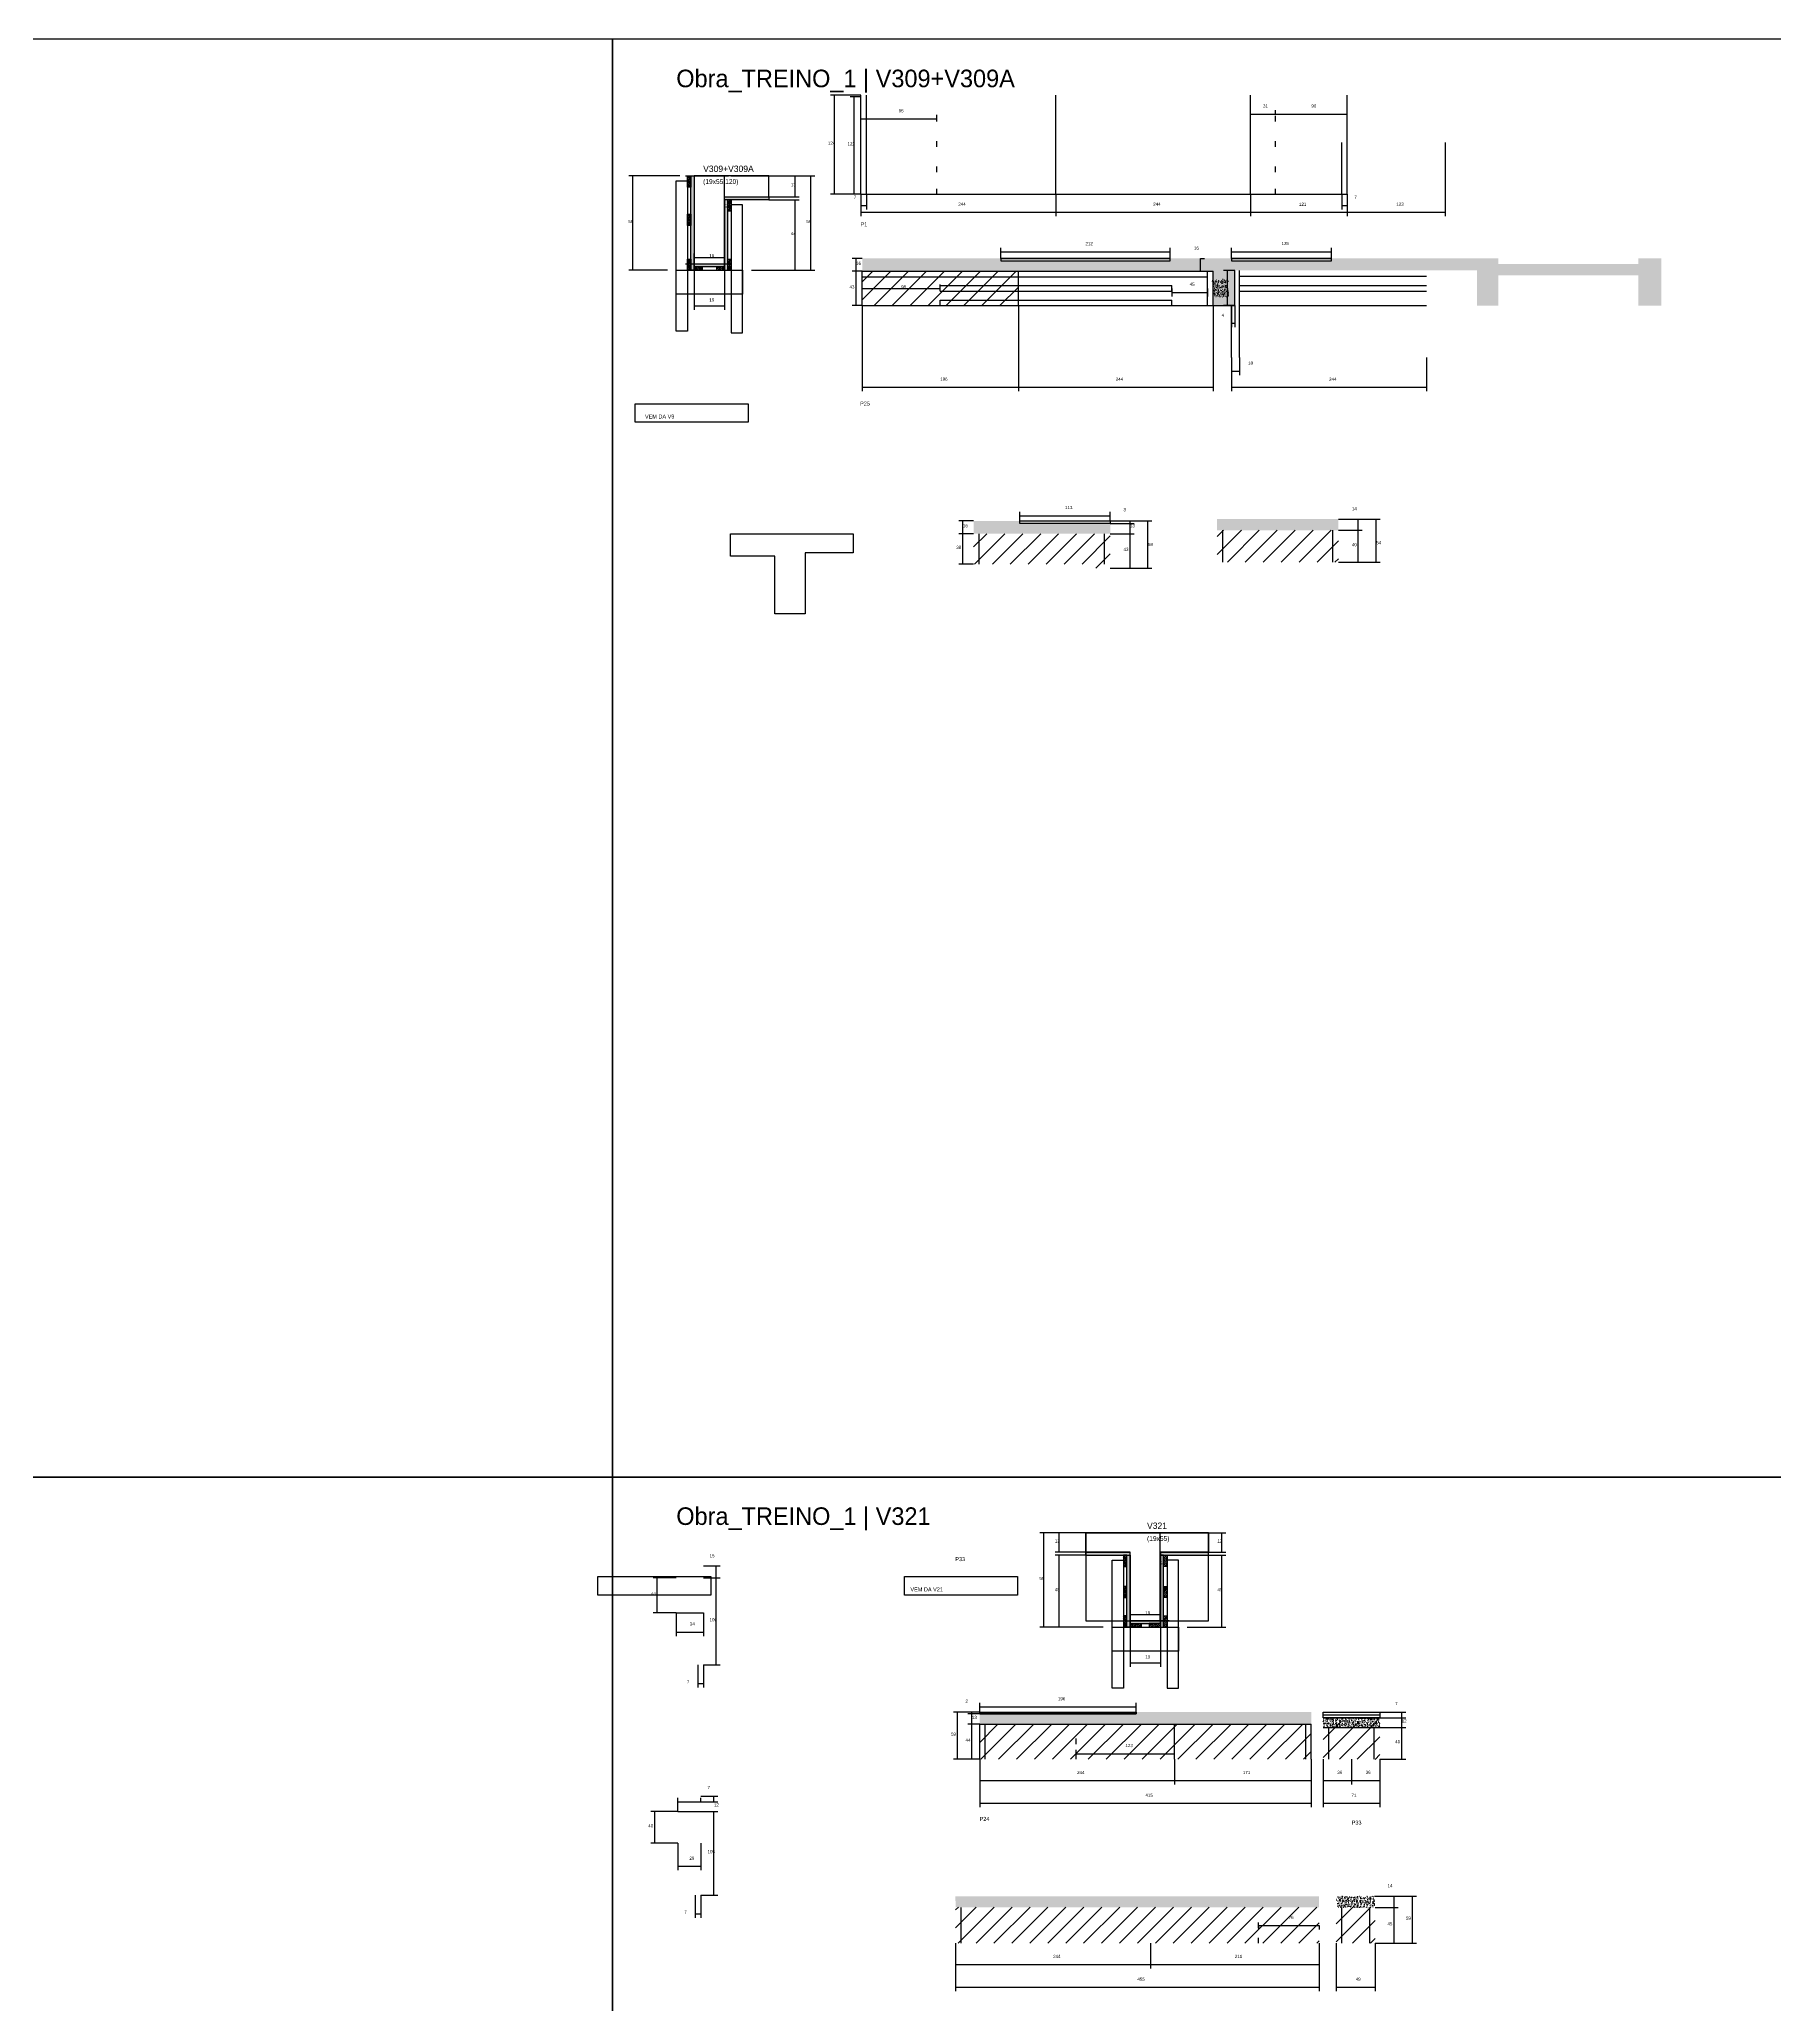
# Model space of a CAD drawing. Header units: metres. Extents: x -41 to 34840, y -36000 to 1848.
# Drawn here: x 28283 to 30455, y -661 to 1800 of the extents above; entities that cross this region are included whole.
import ezdxf

# ---------------------------------------------------------------- set-up
doc = ezdxf.new("R2010")
doc.units = ezdxf.units.M
for name, color, linetype in [('CELL_BORDER', 8, 'Continuous'), ('CONCRETO', 251, 'Continuous'), ('COTA', 4, 'Continuous'), ('Cota Seção (2x)', 4, 'Continuous'), ('Hachura', 253, 'Continuous'), ('LABEL_ID', 3, 'Continuous'), ('Madeira', 126, 'Continuous'), ('NOMENCLATURA', 7, 'Continuous'), ('Painéis', 200, 'Continuous'), ('REAPROVEITAMENTO', 251, 'Continuous'), ('SARR_2.2x7', 40, 'Continuous'), ('SARR_3.5x7', 81, 'Continuous'), ('SARR_EDITAR', 141, 'Continuous'), ('Texto Seção', 7, 'Continuous')]:
    doc.layers.add(name, color=color, linetype=linetype)

msp = doc.modelspace()

# ---------------------------------------------------------------- hatches: boundary and pattern name
at = {"layer": 'COTA'}
h = msp.add_hatch(dxfattribs=at)
h.set_pattern_fill('AR-CONC', scale=0.03)
h.paths.add_polyline_path([(30313.2, 1525.6), (30284.2, 1525.6), (30284.2, 1518.6), (30109.2, 1518.6), (30109.2, 1525.6), (29900.2, 1525.6), (29900.2, 1522.6), (29775.2, 1522.6), (29775.2, 1525.6), (29698.2, 1525.6), (29698.2, 1522.6), (29486.2, 1522.6), (29486.2, 1525.6), (29312.7, 1525.6), (29312.7, 1509.6), (29700.2, 1509.6), (29752.2, 1509.6), (29752.2, 1466.6), (29779.2, 1466.6), (29779.2, 1510.6), (30082.2, 1510.6), (30082.2, 1466.6), (30109.2, 1466.6), (30109.2, 1504.6), (30284.2, 1504.6), (30284.2, 1466.6), (30313.2, 1466.6)])
h = msp.add_hatch(dxfattribs=at)
h.set_pattern_fill('AR-CONC', scale=0.03)
h.paths.add_polyline_path([(29771.7, 1477.6), (29771.7, 1499.5), (29771.7, 1499.5), (29751.1, 1499.5), (29751.1, 1499.5), (29751.1, 1477.6), (29751.1, 1477.6), (29771.7, 1477.6)])
h = msp.add_hatch(dxfattribs=at)
h.set_pattern_fill('AR-CONC', scale=0.03)
h.paths.add_polyline_path([(29623.2, 1194), (29510.2, 1194), (29510.2, 1194), (29510.2, 1197), (29510.2, 1197), (29452.2, 1197), (29452.2, 1197), (29452.2, 1181), (29452.2, 1181), (29623.2, 1181), (29623.2, 1181), (29623.2, 1194)])
h = msp.add_hatch(dxfattribs=at)
h.set_pattern_fill('AR-CONC', scale=0.03)
h.paths.add_polyline_path([(29909, 1199.3), (29757, 1199.3), (29757, 1199.3), (29757, 1185.3), (29757, 1185.3), (29909, 1185.3), (29909, 1185.3), (29909, 1199.3)])
h = msp.add_hatch(dxfattribs=at)
h.set_pattern_fill('AR-CONC', scale=0.03)
h.paths.add_polyline_path([(29655.8, -296.4), (29459.8, -296.4), (29459.8, -296.4), (29459.8, -309.4), (29459.8, -309.4), (29874.8, -309.4), (29874.8, -309.4), (29874.8, -294.4), (29874.8, -294.4), (29655.8, -294.4), (29655.8, -294.4), (29655.8, -296.4)])
h = msp.add_hatch(dxfattribs=at)
h.set_pattern_fill('AR-CONC', scale=0.03)
h.paths.add_polyline_path([(29960.8, -313.4), (29960.8, -301.4), (29960.8, -301.4), (29889.8, -301.4), (29889.8, -301.4), (29889.8, -313.4), (29889.8, -313.4), (29960.8, -313.4)])
h = msp.add_hatch(dxfattribs=at)
h.set_pattern_fill('AR-CONC', scale=0.03)
h.paths.add_polyline_path([(29884.7, -538.8), (29884.7, -524.8), (29884.7, -524.8), (29429.4, -524.8), (29429.4, -524.8), (29429.7, -538.8), (29429.7, -538.8), (29884.7, -538.8)])
h = msp.add_hatch(dxfattribs=at)
h.set_pattern_fill('AR-CONC', scale=0.03)
h.paths.add_polyline_path([(29955.1, -538.8), (29955.1, -524.8), (29955.1, -524.8), (29906.1, -524.8), (29906.1, -524.8), (29906.1, -538.8), (29906.1, -538.8), (29955.1, -538.8)])
at = {"layer": 'Hachura'}
h = msp.add_hatch(dxfattribs=at)
h.set_pattern_fill('ANSI31', scale=0.5)
h.paths.add_polyline_path([(29098.4, 1614.9), (29094, 1614.9), (29094, 1614.9), (29094, 1628.9), (29094, 1628.9), (29098.4, 1628.9), (29098.4, 1628.9), (29098.4, 1614.9)])
h = msp.add_hatch(color=8, dxfattribs=at)
h.dxf.hatch_style = 1
h.paths.add_polyline_path([(29098.4, 1628.9), (29102.4, 1628.9), (29102.4, 1628.9), (29102.4, 1510.9), (29102.4, 1510.9), (29098.4, 1510.9), (29098.4, 1510.9), (29098.4, 1628.9)])
h = msp.add_hatch(color=8, dxfattribs=at)
h.dxf.hatch_style = 1
h.paths.add_polyline_path([(29140.4, 1598.9), (29140.4, 1602.9), (29140.4, 1602.9), (29196, 1602.9), (29196, 1602.9), (29196, 1598.9), (29196, 1598.9), (29140.4, 1598.9)])
h = msp.add_hatch(dxfattribs=at)
h.set_pattern_fill('ANSI31', scale=0.5)
h.paths.add_polyline_path([(29098.4, 1566.9), (29094, 1566.9), (29094, 1566.9), (29094, 1580.9), (29094, 1580.9), (29098.4, 1580.9), (29098.4, 1580.9), (29098.4, 1566.9)])
h = msp.add_hatch(color=8, dxfattribs=at)
h.dxf.hatch_style = 1
h.paths.add_polyline_path([(29140.4, 1598.9), (29144.4, 1598.9), (29144.4, 1598.9), (29144.4, 1510.9), (29144.4, 1510.9), (29140.4, 1510.9), (29140.4, 1510.9), (29140.4, 1598.9)])
h = msp.add_hatch(dxfattribs=at)
h.set_pattern_fill('ANSI31', scale=0.5)
h.paths.add_polyline_path([(29148.8, 1584.9), (29144.4, 1584.9), (29144.4, 1584.9), (29144.4, 1598.9), (29144.4, 1598.9), (29148.8, 1598.9), (29148.8, 1598.9), (29148.8, 1584.9)])
h = msp.add_hatch(dxfattribs=at)
h.set_pattern_fill('ANSI31', scale=0.5)
h.paths.add_polyline_path([(29098.4, 1510.9), (29094, 1510.9), (29094, 1510.9), (29094, 1524.9), (29094, 1524.9), (29098.4, 1524.9), (29098.4, 1524.9), (29098.4, 1510.9)])
h = msp.add_hatch(color=8, dxfattribs=at)
h.dxf.hatch_style = 1
h.paths.add_polyline_path([(29102.4, 1515.3), (29102.4, 1518.9), (29102.4, 1518.9), (29140.4, 1518.9), (29140.4, 1518.9), (29140.4, 1515.3), (29140.4, 1515.3), (29102.4, 1515.3)])
h = msp.add_hatch(dxfattribs=at)
h.set_pattern_fill('ANSI31', scale=0.5)
h.paths.add_polyline_path([(29102.4, 1510.9), (29102.4, 1515.3), (29102.4, 1515.3), (29112.4, 1515.3), (29112.4, 1515.3), (29112.4, 1510.9), (29112.4, 1510.9), (29102.4, 1510.9)])
h = msp.add_hatch(dxfattribs=at)
h.set_pattern_fill('ANSI31', scale=0.5)
h.paths.add_polyline_path([(29140.4, 1510.9), (29140.4, 1515.3), (29140.4, 1515.3), (29130.4, 1515.3), (29130.4, 1515.3), (29130.4, 1510.9), (29130.4, 1510.9), (29140.4, 1510.9)])
h = msp.add_hatch(dxfattribs=at)
h.set_pattern_fill('ANSI31', scale=0.5)
h.paths.add_polyline_path([(29148.8, 1510.9), (29144.4, 1510.9), (29144.4, 1510.9), (29144.4, 1524.9), (29144.4, 1524.9), (29148.8, 1524.9), (29148.8, 1524.9), (29148.8, 1510.9)])
h = msp.add_hatch(color=8, dxfattribs=at)
h.dxf.hatch_style = 1
h.paths.add_polyline_path([(29648.1, -98), (29648.1, -94), (29648.1, -94), (29592.5, -94), (29592.5, -94), (29592.5, -98), (29592.5, -98), (29648.1, -98)])
h = msp.add_hatch(dxfattribs=at)
h.set_pattern_fill('ANSI31', scale=0.5)
h.paths.add_polyline_path([(29639.7, -112), (29644.1, -112), (29644.1, -112), (29644.1, -98), (29644.1, -98), (29639.7, -98), (29639.7, -98), (29639.7, -112)])
h = msp.add_hatch(color=8, dxfattribs=at)
h.dxf.hatch_style = 1
h.paths.add_polyline_path([(29644.1, -98), (29648.1, -98), (29648.1, -98), (29648.1, -188), (29648.1, -188), (29644.1, -188), (29644.1, -188), (29644.1, -98)])
h = msp.add_hatch(color=8, dxfattribs=at)
h.dxf.hatch_style = 1
h.paths.add_polyline_path([(29746.1, -98), (29746.1, -94), (29746.1, -94), (29686.1, -94), (29686.1, -94), (29686.1, -98), (29686.1, -98), (29746.1, -98)])
h = msp.add_hatch(color=8, dxfattribs=at)
h.dxf.hatch_style = 1
h.paths.add_polyline_path([(29690.1, -98), (29686.1, -98), (29686.1, -98), (29686.1, -188), (29686.1, -188), (29690.1, -188), (29690.1, -188), (29690.1, -98)])
h = msp.add_hatch(dxfattribs=at)
h.set_pattern_fill('ANSI31', scale=0.5)
h.paths.add_polyline_path([(29694.5, -112), (29690.1, -112), (29690.1, -112), (29690.1, -98), (29690.1, -98), (29694.5, -98), (29694.5, -98), (29694.5, -112)])
h = msp.add_hatch(dxfattribs=at)
h.set_pattern_fill('ANSI31', scale=0.5)
h.paths.add_polyline_path([(29639.7, -151), (29644.1, -151), (29644.1, -151), (29644.1, -137), (29644.1, -137), (29639.7, -137), (29639.7, -137), (29639.7, -151)])
h = msp.add_hatch(dxfattribs=at)
h.set_pattern_fill('ANSI31', scale=0.5)
h.paths.add_polyline_path([(29694.5, -151), (29690.1, -151), (29690.1, -151), (29690.1, -137), (29690.1, -137), (29694.5, -137), (29694.5, -137), (29694.5, -151)])
h = msp.add_hatch(dxfattribs=at)
h.set_pattern_fill('ANSI31', scale=0.5)
h.paths.add_polyline_path([(29639.7, -188), (29644.1, -188), (29644.1, -188), (29644.1, -174), (29644.1, -174), (29639.7, -174), (29639.7, -174), (29639.7, -188)])
h = msp.add_hatch(color=8, dxfattribs=at)
h.dxf.hatch_style = 1
h.paths.add_polyline_path([(29686.1, -183.6), (29686.1, -180), (29686.1, -180), (29648.1, -180), (29648.1, -180), (29648.1, -183.6), (29648.1, -183.6), (29686.1, -183.6)])
h = msp.add_hatch(dxfattribs=at)
h.set_pattern_fill('ANSI31', scale=0.5)
h.paths.add_polyline_path([(29648.1, -188), (29648.1, -183.6), (29648.1, -183.6), (29662.1, -183.6), (29662.1, -183.6), (29662.1, -188), (29662.1, -188), (29648.1, -188)])
h = msp.add_hatch(dxfattribs=at)
h.set_pattern_fill('ANSI31', scale=0.5)
h.paths.add_polyline_path([(29686.1, -188), (29686.1, -183.6), (29686.1, -183.6), (29672.1, -183.6), (29672.1, -183.6), (29672.1, -188), (29672.1, -188), (29686.1, -188)])
h = msp.add_hatch(dxfattribs=at)
h.set_pattern_fill('ANSI31', scale=0.5)
h.paths.add_polyline_path([(29694.5, -188), (29690.1, -188), (29690.1, -188), (29690.1, -174), (29690.1, -174), (29694.5, -174), (29694.5, -174), (29694.5, -188)])
at = {"layer": 'REAPROVEITAMENTO'}
h = msp.add_hatch(dxfattribs=at)
h.set_pattern_fill('ANSI31', scale=5)
h.paths.add_polyline_path([(29508.2, 1466.6), (29508.2, 1509.6), (29508.2, 1509.6), (29312.7, 1509.6), (29312.7, 1509.6), (29312.7, 1466.6), (29312.7, 1466.6), (29508.2, 1466.6)])
h = msp.add_hatch(dxfattribs=at)
h.set_pattern_fill('ANSI31', scale=5)
h.paths.add_polyline_path([(29909, 1145.3), (29909, 1185.3), (29909, 1185.3), (29757, 1185.3), (29757, 1185.3), (29757, 1145.3), (29757, 1145.3), (29909, 1145.3)])
h = msp.add_hatch(dxfattribs=at)
h.set_pattern_fill('ANSI31', scale=5)
h.paths.add_polyline_path([(29452.2, 1143), (29604.2, 1143), (29604.2, 1143), (29604.2, 1138), (29604.2, 1138), (29623.2, 1138), (29623.2, 1138), (29623.2, 1181), (29623.2, 1181), (29452.2, 1181), (29452.2, 1181), (29452.2, 1143)])
h = msp.add_hatch(dxfattribs=at)
h.set_pattern_fill('ANSI31', scale=5)
h.paths.add_polyline_path([(29874.8, -353.4), (29874.8, -309.4), (29874.8, -309.4), (29459.8, -309.4), (29459.8, -309.4), (29459.8, -353.4), (29459.8, -353.4), (29874.8, -353.4)])
h = msp.add_hatch(dxfattribs=at)
h.set_pattern_fill('ANSI31', scale=5)
h.paths.add_polyline_path([(29960.8, -353.5), (29960.8, -306.3), (29960.8, -306.3), (29889.8, -306.2), (29889.8, -306.2), (29889.8, -353.3), (29889.8, -353.3), (29960.8, -353.5)])
h = msp.add_hatch(dxfattribs=at)
h.set_pattern_fill('ANSI31', scale=5)
h.paths.add_polyline_path([(29884.7, -583.8), (29884.7, -538.7), (29884.7, -538.7), (29429.7, -538.5), (29429.7, -538.5), (29429.7, -583.7), (29429.7, -583.7), (29884.7, -583.8)])
h = msp.add_hatch(dxfattribs=at)
h.set_pattern_fill('ANSI31', scale=5)
h.paths.add_polyline_path([(29955.1, -583.8), (29955.1, -538.7), (29955.1, -538.7), (29906.1, -538.5), (29906.1, -538.5), (29906.1, -583.7), (29906.1, -583.7), (29955.1, -583.8)])

# ---------------------------------------------------------------- linework, layer by layer
at = {"layer": 'CELL_BORDER'}
for points in [[(26100, 0), (29000, 0), (29000, 1800), (26100, 1800)], [(29000, 0), (31900, 0), (31900, 1800), (29000, 1800)], [(26100, -1800), (29000, -1800), (29000, 0), (26100, 0)], [(29000, -1800), (31900, -1800), (31900, 0), (29000, 0)]]:
    msp.add_lwpolyline(points, close=True, dxfattribs=at)
at = {"layer": 'CONCRETO'}
for points in [[(29196, 1602.9), (29196, 1628.9), (29140.4, 1628.9), (29140.4, 1628.9), (29102.4, 1628.9), (29102.4, 1518.9), (29140.4, 1518.9), (29140.4, 1602.9)], [(29147.8, 1152.9), (29147.8, 1180.9), (29301.4, 1180.9), (29301.4, 1156.9), (29241.4, 1156.9), (29241.4, 1080.9), (29203.4, 1080.9), (29203.4, 1152.9)], [(29592.5, -94), (29592.5, -70), (29746.1, -70), (29746.1, -94), (29686.1, -94), (29686.1, -180), (29648.1, -180), (29648.1, -94)], [(29592.5, -180), (29746.1, -180), (29746.1, -70), (29592.5, -70)]]:
    msp.add_lwpolyline(points, close=True, dxfattribs=at)
at = {"layer": 'COTA'}
for p, q in [((29311, 1700.5), (29311, 1705.5)), ((29311, 1700.5), (29406, 1700.5)), ((29406, 1700.5), (29406, 1705.5)), ((29799, 1706.3), (29799, 1711.3)), ((29799, 1706.3), (29830, 1706.3)), ((29830, 1706.3), (29830, 1711.3)), ((29830, 1706.3), (29830, 1711.3)), ((29830, 1706.3), (29920, 1706.3)), ((29920, 1706.3), (29920, 1711.3)), ((30042.7, 1671), (30042.7, 1578.5)), ((29084.4, 1628.9), (29020.5, 1628.9)), ((29025.5, 1510.9), (29025.5, 1628.9)), ((29148.4, 1628.9), (29253.3, 1628.9)), ((29196, 1628.9), (29234, 1628.9)), ((29229, 1602.9), (29229, 1628.9)), ((29248.3, 1510.9), (29248.3, 1628.9)), ((29196, 1602.9), (29234, 1602.9)), ((29311, 1606), (29311, 1578.5)), ((29311, 1606), (29311, 1587.1)), ((29318, 1606), (29318, 1587.1)), ((29555, 1606), (29555, 1578.5)), ((29555, 1606), (29555, 1578.5)), ((29799, 1606), (29799, 1578.5)), ((29913, 1606), (29913, 1587.1)), ((29920, 1606), (29920, 1578.5)), ((29920, 1606), (29920, 1587.1)), ((29196, 1598.9), (29234, 1598.9)), ((29229, 1510.9), (29229, 1598.9)), ((29311, 1592.1), (29318, 1592.1)), ((29311, 1583.5), (29555, 1583.5)), ((29555, 1583.5), (29799, 1583.5)), ((29913, 1592.1), (29920, 1592.1)), ((29920, 1583.5), (30042.7, 1583.5)), ((29486.2, 1525.6), (29486.2, 1539.1)), ((29486.2, 1534.1), (29698.2, 1534.1)), ((29698.2, 1525.6), (29698.2, 1539.1)), ((29775.2, 1525.6), (29775.2, 1539.1)), ((29775.2, 1534.1), (29900.2, 1534.1)), ((29900.2, 1525.6), (29900.2, 1539.1)), ((29068.8, 1510.9), (29020.5, 1510.9)), ((29102.4, 1510.9), (29102.4, 1461.2)), ((29140.4, 1510.9), (29140.4, 1461.2)), ((29174, 1510.9), (29253.3, 1510.9)), ((29174, 1510.9), (29234, 1510.9)), ((29312.7, 1525.6), (29300.1, 1525.6)), ((29312.7, 1509.6), (29300.1, 1509.6)), ((29312.7, 1509.6), (29300.1, 1509.6)), ((29305.1, 1509.6), (29305.1, 1525.6)), ((29305.1, 1466.6), (29305.1, 1509.6)), ((29312.7, 1487), (29312.7, 1493.1)), ((29312.7, 1488.1), (29410.2, 1488.1)), ((29410.2, 1487), (29410.2, 1493.1)), ((29102.4, 1466.2), (29140.4, 1466.2)), ((29312.7, 1466.6), (29300.1, 1466.6)), ((29312.7, 1466.6), (29312.7, 1359.5)), ((29508.2, 1466.6), (29508.2, 1359.5)), ((29312.7, 1364.5), (29508.2, 1364.5)), ((29510.2, 1197), (29510.2, 1208.6)), ((29623.2, 1197), (29623.2, 1208.6)), ((29452.2, 1197), (29433.8, 1197)), ((29438.8, 1181), (29438.8, 1197)), ((29510.2, 1203.6), (29623.2, 1203.6)), ((29623.2, 1197), (29675.5, 1197)), ((29623.2, 1197), (29653.1, 1197)), ((29623.2, 1194), (29653.1, 1194)), ((29623.2, 1194), (29653.1, 1194)), ((29648.1, 1194), (29648.1, 1197)), ((29648.1, 1181), (29648.1, 1194)), ((29670.5, 1138), (29670.5, 1197)), ((29909, 1199.3), (29961.3, 1199.3)), ((29909, 1199.3), (29938.8, 1199.3)), ((29909, 1185.3), (29938.8, 1185.3)), ((29909, 1185.3), (29938.8, 1185.3)), ((29933.8, 1185.3), (29933.8, 1199.3)), ((29933.8, 1145.3), (29933.8, 1185.3)), ((29956.3, 1145.3), (29956.3, 1199.3)), ((29452.2, 1181), (29433.8, 1181)), ((29452.2, 1181), (29433.8, 1181)), ((29438.8, 1143), (29438.8, 1181)), ((29623.2, 1181), (29653.1, 1181)), ((29623.2, 1181), (29653.1, 1181)), ((29648.1, 1138), (29648.1, 1181)), ((29452.2, 1143), (29433.8, 1143)), ((29623.2, 1138), (29653.1, 1138)), ((29623.2, 1138), (29675.5, 1138)), ((29909, 1145.3), (29938.8, 1145.3)), ((29909, 1145.3), (29961.3, 1145.3)), ((29592.5, -70), (29535.1, -70)), ((29540.1, -188), (29540.1, -70)), ((29592.5, -70), (29554.4, -70)), ((29559.4, -94), (29559.4, -70)), ((29746.1, -70), (29768, -70)), ((29763, -94), (29763, -70)), ((29592.5, -94), (29554.4, -94)), ((29592.5, -98), (29554.4, -98)), ((29559.4, -188), (29559.4, -98)), ((29746.1, -94), (29768, -94)), ((29746.1, -98), (29768, -98)), ((29763, -188), (29763, -98)), ((29114, -111.2), (29134.8, -111.2)), ((29129.8, -126.2), (29129.8, -111.2)), ((29114, -126.2), (29134.8, -126.2)), ((29114, -126.2), (29134.8, -126.2)), ((29129.8, -235.2), (29129.8, -126.2)), ((29614.5, -188), (29535.1, -188)), ((29614.5, -188), (29554.4, -188)), ((29648.1, -188), (29648.1, -237.7)), ((29686.1, -188), (29686.1, -237.7)), ((29719.7, -188), (29768, -188)), ((29107, -235.2), (29107, -263.4)), ((29114, -235.2), (29134.8, -235.2)), ((29114, -235.2), (29114, -263.4)), ((29648.1, -232.7), (29686.1, -232.7)), ((29107, -258.4), (29114, -258.4)), ((29459.8, -294.4), (29427.1, -294.4)), ((29432.1, -353.4), (29432.1, -294.4)), ((29459.8, -294.4), (29445.1, -294.4)), ((29450.1, -296.4), (29450.1, -294.4)), ((29459.8, -294.4), (29459.8, -282.8)), ((29459.8, -287.8), (29655.8, -287.8)), ((29655.8, -294.4), (29655.8, -282.8)), ((29960.8, -294.4), (29993.1, -294.4)), ((29988.1, -301.4), (29988.1, -294.4)), ((29459.8, -296.4), (29445.1, -296.4)), ((29459.8, -296.4), (29445.1, -296.4)), ((29459.8, -309.4), (29445.1, -309.4)), ((29459.8, -309.4), (29445.1, -309.4)), ((29450.1, -309.4), (29450.1, -296.4)), ((29450.1, -353.4), (29450.1, -309.4)), ((29960.8, -301.4), (29993.1, -301.4)), ((29960.8, -301.4), (29993.1, -301.4)), ((29960.8, -313.4), (29993.1, -313.4)), ((29960.8, -313.4), (29993.1, -313.4)), ((29988.1, -313.4), (29988.1, -301.4)), ((29988.1, -353.4), (29988.1, -313.4)), ((29580.8, -346.4), (29580.8, -341.4)), ((29703.8, -346.4), (29703.8, -341.4)), ((29459.8, -353.4), (29427.1, -353.4)), ((29459.8, -353.4), (29445.1, -353.4)), ((29459.8, -353.4), (29459.8, -385)), ((29459.8, -353.4), (29459.8, -413.5)), ((29580.8, -346.4), (29703.8, -346.4)), ((29703.8, -353.4), (29703.8, -385)), ((29703.8, -353.4), (29703.8, -385)), ((29874.8, -353.4), (29874.8, -385)), ((29874.8, -353.4), (29874.8, -413.5)), ((29889.8, -353.4), (29889.8, -385)), ((29889.8, -353.4), (29889.8, -413.5)), ((29925.3, -353.4), (29925.3, -385)), ((29925.3, -353.4), (29925.3, -385)), ((29960.8, -353.4), (29960.8, -385)), ((29960.8, -353.4), (29960.8, -413.5)), ((29960.8, -353.4), (29993.1, -353.4)), ((29459.8, -380), (29703.8, -380)), ((29703.8, -380), (29874.8, -380)), ((29889.8, -380), (29925.3, -380)), ((29925.3, -380), (29960.8, -380)), ((29081.8, -418.6), (29081.8, -401.6)), ((29081.8, -406.6), (29110.8, -406.6)), ((29110.8, -399.6), (29132.2, -399.6)), ((29110.8, -406.6), (29110.8, -401.6)), ((29110.8, -406.6), (29132.2, -406.6)), ((29127.2, -406.6), (29127.2, -399.6)), ((29459.8, -408.5), (29874.8, -408.5)), ((29889.8, -408.5), (29960.8, -408.5)), ((29081.8, -418.6), (29132.2, -418.6)), ((29127.2, -523.6), (29127.2, -418.6)), ((29103.8, -523.6), (29103.8, -551.8)), ((29110.8, -523.6), (29132.2, -523.6)), ((29110.8, -523.6), (29110.8, -551.8)), ((29955.1, -524.8), (29983.5, -524.8)), ((29955.1, -524.8), (30006.6, -524.8)), ((29955.1, -538.8), (29983.5, -538.8)), ((29955.1, -538.8), (29983.5, -538.8)), ((29978.5, -538.8), (29978.5, -524.8)), ((29978.5, -583.8), (29978.5, -538.8)), ((30001.6, -583.8), (30001.6, -524.8)), ((29103.8, -546.8), (29110.8, -546.8)), ((29808.7, -561.3), (29808.7, -566.5)), ((29808.7, -561.5), (29884.7, -561.5)), ((29884.7, -561.3), (29884.7, -566.5)), ((29429.7, -583.8), (29429.7, -615.3)), ((29429.7, -583.8), (29429.7, -643.8)), ((29673.7, -583.8), (29673.7, -615.3)), ((29673.7, -583.8), (29673.7, -615.3)), ((29884.7, -583.8), (29884.7, -615.3)), ((29884.7, -583.8), (29884.7, -643.8)), ((29906.1, -583.8), (29906.1, -643.8)), ((29955.1, -583.8), (29983.5, -583.8)), ((29955.1, -583.8), (30006.6, -583.8)), ((29955.1, -583.8), (29955.1, -643.8)), ((29429.7, -610.3), (29673.7, -610.3)), ((29673.7, -610.3), (29884.7, -610.3)), ((29429.7, -638.8), (29884.7, -638.8)), ((29906.1, -638.8), (29955.1, -638.8))]:
    msp.add_line(p, q, dxfattribs=at)
at = {"layer": 'Cota Seção (2x)'}
for p, q in [((29311, 1730), (29272.9, 1730)), ((29277.9, 1606), (29277.9, 1730)), ((29311, 1728), (29297.5, 1728)), ((29302.5, 1606), (29302.5, 1728)), ((29091.4, 1628.9), (29145.4, 1628.9)), ((29140.4, 1518.9), (29140.4, 1628.9)), ((29311, 1606), (29272.9, 1606)), ((29311, 1606), (29297.5, 1606)), ((29799, 1606), (29799, 1578.5)), ((29920, 1606), (29920, 1578.5)), ((29799, 1583.5), (29920, 1583.5)), ((29102.4, 1510.9), (29102.4, 1531.9)), ((29102.4, 1526.9), (29140.4, 1526.9)), ((29140.4, 1510.9), (29140.4, 1531.9)), ((29091.4, 1518.9), (29145.4, 1518.9)), ((29736.1, 1509.6), (29736.1, 1525.6)), ((29736.1, 1525.6), (29741.1, 1525.6)), ((29736.1, 1509.6), (29741.1, 1509.6)), ((29779.2, 1510.6), (29765.2, 1510.6)), ((29770.2, 1466.6), (29770.2, 1510.6)), ((29700.2, 1488.1), (29700.2, 1478.2)), ((29700.2, 1483.2), (29745.2, 1483.2)), ((29745.2, 1488.1), (29745.2, 1478.2)), ((29752.2, 1466.6), (29752.2, 1359.5)), ((29779.2, 1466.6), (29765.2, 1466.6)), ((29775.2, 1466.6), (29775.2, 1439.5)), ((29779.2, 1466.6), (29779.2, 1439.5)), ((29775.2, 1444.5), (29779.2, 1444.5)), ((29508.2, 1401.6), (29508.2, 1359.5)), ((29775.2, 1401.6), (29775.2, 1359.5)), ((29775.2, 1401.6), (29775.2, 1379.5)), ((29775.2, 1384.5), (29785.2, 1384.5)), ((29785.2, 1401.6), (29785.2, 1379.5)), ((30019.2, 1401.6), (30019.2, 1359.5)), ((29508.2, 1364.5), (29752.2, 1364.5)), ((29775.2, 1364.5), (30019.2, 1364.5)), ((29697.1, -70), (29680.6, -70)), ((29685.6, -180), (29685.6, -70)), ((29080, -126.2), (29051.2, -126.2)), ((29056.2, -170.2), (29056.2, -126.2)), ((29080, -170.2), (29051.2, -170.2)), ((29080, -170.2), (29080, -199.1)), ((29114, -170.2), (29114, -199.1)), ((29648.1, -188), (29648.1, -167)), ((29648.1, -172), (29686.1, -172)), ((29686.1, -188), (29686.1, -167)), ((29080, -194.1), (29114, -194.1)), ((29697.1, -180), (29680.6, -180)), ((29081.8, -418.6), (29048, -418.6)), ((29053, -458.6), (29053, -418.6)), ((29081.8, -458.6), (29048, -458.6)), ((29081.8, -458.6), (29081.8, -492.4)), ((29110.8, -458.6), (29110.8, -492.4)), ((29081.8, -487.4), (29110.8, -487.4))]:
    msp.add_line(p, q, dxfattribs=at)
at = {"layer": 'Madeira'}
for points in [[(29098.4, 1614.9), (29094, 1614.9), (29094, 1628.9), (29098.4, 1628.9)], [(29098.4, 1566.9), (29094, 1566.9), (29094, 1580.9), (29098.4, 1580.9)], [(29148.8, 1584.9), (29144.4, 1584.9), (29144.4, 1598.9), (29148.8, 1598.9)], [(29098.4, 1510.9), (29094, 1510.9), (29094, 1524.9), (29098.4, 1524.9)], [(29102.4, 1510.9), (29102.4, 1515.3), (29112.4, 1515.3), (29112.4, 1510.9)], [(29140.4, 1510.9), (29140.4, 1515.3), (29130.4, 1515.3), (29130.4, 1510.9)], [(29148.8, 1510.9), (29144.4, 1510.9), (29144.4, 1524.9), (29148.8, 1524.9)], [(29639.7, -112), (29644.1, -112), (29644.1, -98), (29639.7, -98)], [(29694.5, -112), (29690.1, -112), (29690.1, -98), (29694.5, -98)], [(29639.7, -151), (29644.1, -151), (29644.1, -137), (29639.7, -137)], [(29694.5, -151), (29690.1, -151), (29690.1, -137), (29694.5, -137)], [(29639.7, -188), (29644.1, -188), (29644.1, -174), (29639.7, -174)], [(29648.1, -188), (29648.1, -183.6), (29662.1, -183.6), (29662.1, -188)], [(29686.1, -188), (29686.1, -183.6), (29672.1, -183.6), (29672.1, -188)], [(29694.5, -188), (29690.1, -188), (29690.1, -174), (29694.5, -174)]]:
    msp.add_lwpolyline(points, close=True, dxfattribs=at)
at = {"layer": 'Painéis'}
for p, q in [((29311, 1606), (29311, 1730)), ((29555, 1606), (29555, 1730)), ((29799, 1606), (29799, 1730)), ((29920, 1606), (29920, 1730)), ((29140.4, 1602.9), (29196, 1602.9)), ((29311, 1606), (29920, 1606)), ((29102.4, 1518.9), (29140.4, 1518.9)), ((29312.7, 1509.6), (29700.2, 1509.6)), ((29312.7, 1466.6), (29312.7, 1509.6)), ((29486.2, 1525.6), (29698.2, 1525.6)), ((29486.2, 1522.6), (29698.2, 1522.6)), ((29508.2, 1466.6), (29508.2, 1509.6)), ((29700.2, 1509.6), (29752.2, 1509.6)), ((29752.2, 1466.6), (29752.2, 1509.6)), ((29775.2, 1525.6), (29900.2, 1525.6)), ((29775.2, 1522.6), (29900.2, 1522.6)), ((29779.2, 1466.6), (29779.2, 1510.6)), ((29312.7, 1466.6), (29752.2, 1466.6)), ((29752.2, 1466.6), (29779.2, 1466.6)), ((29775.2, 1401.6), (29775.2, 1466.6)), ((29592.5, -94), (29648.1, -94)), ((29592.5, -98), (29592.5, -94)), ((29648.1, -98), (29648.1, -94)), ((29648.1, -188), (29648.1, -98)), ((29686.1, -94), (29746.1, -94)), ((29686.1, -98), (29686.1, -94)), ((29686.1, -188), (29686.1, -98)), ((29746.1, -98), (29746.1, -94)), ((29080, -170.2), (29114, -170.2)), ((29648.1, -180), (29686.1, -180)), ((29648.1, -183.6), (29648.1, -180)), ((29686.1, -183.6), (29686.1, -180)), ((29459.8, -294.4), (29655.8, -294.4)), ((29889.8, -294.4), (29960.8, -294.4)), ((29459.8, -296.4), (29655.8, -296.4)), ((29459.8, -309.4), (29874.8, -309.4)), ((29459.8, -353.4), (29459.8, -309.4)), ((29703.8, -353.4), (29703.8, -309.4)), ((29874.8, -353.4), (29874.8, -309.4)), ((29889.8, -301.4), (29960.8, -301.4)), ((29889.8, -313.4), (29960.8, -313.4))]:
    msp.add_line(p, q, dxfattribs=at)
for points in [[(29098.4, 1628.9), (29102.4, 1628.9), (29102.4, 1510.9), (29098.4, 1510.9)], [(29140.4, 1598.9), (29140.4, 1602.9), (29196, 1602.9), (29196, 1598.9)], [(29144.4, 1598.9), (29140.4, 1598.9), (29140.4, 1510.9), (29144.4, 1510.9)], [(29102.4, 1515.3), (29102.4, 1518.9), (29140.4, 1518.9), (29140.4, 1515.3)], [(29698.2, 1525.6), (29486.2, 1525.6), (29486.2, 1522.6), (29698.2, 1522.6)], [(29900.2, 1525.6), (29775.2, 1525.6), (29775.2, 1522.6), (29900.2, 1522.6)], [(29510.2, 1197), (29623.2, 1197), (29623.2, 1194), (29510.2, 1194)], [(29648.1, -98), (29648.1, -94), (29592.5, -94), (29592.5, -98)], [(29644.1, -98), (29648.1, -98), (29648.1, -188), (29644.1, -188)], [(29746.1, -98), (29746.1, -94), (29686.1, -94), (29686.1, -98)], [(29690.1, -98), (29686.1, -98), (29686.1, -188), (29690.1, -188)], [(29686.1, -183.6), (29686.1, -180), (29648.1, -180), (29648.1, -183.6)], [(29459.8, -294.4), (29655.8, -294.4), (29655.8, -296.4), (29459.8, -296.4)], [(29960.8, -301.4), (29889.8, -301.4), (29889.8, -294.4), (29960.8, -294.4)]]:
    msp.add_lwpolyline(points, close=True, dxfattribs=at)
at = {"layer": 'SARR_2.2x7'}
for p, q in [((29318, 1606), (29318, 1730)), ((29406, 1697), (29406, 1704)), ((29830, 1697), (29830, 1704)), ((29920, 1697), (29920, 1704)), ((29920, 1671), (29920, 1678)), ((29406, 1665.4), (29406, 1672.4)), ((29830, 1665.4), (29830, 1672.4)), ((29913, 1606), (29913, 1671)), ((29406, 1633.6), (29406, 1640.6)), ((29830, 1633.6), (29830, 1640.6)), ((29406, 1606), (29406, 1613)), ((29830, 1606), (29830, 1613)), ((29312.7, 1502.6), (29508.2, 1502.6)), ((29508.2, 1502.6), (29700.2, 1502.6)), ((29700.2, 1502.6), (29745.2, 1502.6)), ((29745.2, 1466.6), (29745.2, 1509.6)), ((29785.2, 1401.6), (29785.2, 1510.6)), ((29785.2, 1503.6), (30019.2, 1503.6)), ((29410.2, 1484.6), (29410.2, 1491.6)), ((29410.2, 1491.6), (29508.2, 1491.6)), ((29410.2, 1484.6), (29508.2, 1484.6)), ((29508.2, 1491.6), (29700.2, 1491.6)), ((29508.2, 1484.6), (29700.2, 1484.6)), ((29700.2, 1484.6), (29700.2, 1491.6)), ((29785.2, 1491.6), (30019.2, 1491.6)), ((29785.2, 1484.6), (30019.2, 1484.6)), ((29410.2, 1466.6), (29410.2, 1473.6)), ((29410.2, 1473.6), (29508.2, 1473.6)), ((29508.2, 1473.6), (29700.2, 1473.6)), ((29700.2, 1466.6), (29700.2, 1473.6)), ((29775.2, 1401.6), (29775.2, 1466.6)), ((29785.2, 1466.6), (30019.2, 1466.6)), ((29764, 1145.3), (29764, 1185.3)), ((29902, 1145.3), (29902, 1185.3)), ((29459.2, 1143), (29459.2, 1181)), ((29616.2, 1143), (29616.2, 1181)), ((29466.8, -353.4), (29466.8, -309.4)), ((29867.9, -353.4), (29867.9, -309.4)), ((29889.8, -297.9), (29960.8, -297.9)), ((29896.7, -353.4), (29896.7, -313.4)), ((29953.8, -353.4), (29953.8, -313.4)), ((29580.8, -334.4), (29580.8, -327.4)), ((29580.8, -353.4), (29580.8, -346.4)), ((29436.6, -583.8), (29436.6, -538.8)), ((29913, -583.8), (29913, -538.8)), ((29948.1, -583.8), (29948.1, -538.8)), ((29808.7, -564.8), (29808.7, -557.8)), ((29808.7, -583.5), (29808.7, -576.8))]:
    msp.add_line(p, q, dxfattribs=at)
at = {"layer": 'SARR_3.5x7'}
for points in [[(29080, 1622.9), (29094, 1622.9), (29094, 1434.4), (29080, 1434.4)], [(29162.8, 1592.9), (29148.8, 1592.9), (29148.8, 1432.4), (29162.8, 1432.4)], [(29080, 1510.9), (29162.8, 1510.9), (29162.8, 1480.8), (29080, 1480.8)], [(29625.7, -104), (29639.7, -104), (29639.7, -264.5), (29625.7, -264.5)], [(29708.5, -104), (29694.5, -104), (29694.5, -264.5), (29708.5, -264.5)], [(29625.7, -188), (29708.5, -188), (29708.5, -218), (29625.7, -218)]]:
    msp.add_lwpolyline(points, close=True, dxfattribs=at)
at = {"layer": 'SARR_EDITAR'}
msp.add_line((29459.8, -295.4), (29655.8, -295.4), dxfattribs=at)
at = {"layer": 'Texto Seção'}
for points in [[(29028.5, 1343.7), (29169.9, 1343.7), (29169.9, 1320.5), (29028.5, 1320.5)], [(28981.7, -124.7), (29123.1, -124.7), (29123.1, -147.9), (28981.7, -147.9)], [(29365.6, -124.7), (29507.1, -124.7), (29507.1, -147.9), (29365.6, -147.9)]]:
    msp.add_lwpolyline(points, close=True, dxfattribs=at)

# ---------------------------------------------------------------- texts
at = {"layer": 'COTA'}
for s, p in [('95', (29358.5, 1708.6)), ('31', (29814.5, 1714.6)), ('90', (29875, 1714.5)), ('13', (29223.5, 1615.9)), ('7', (29302.2, 1600.2)), ('7', (29928.9, 1600.2)), ('244', (29433, 1591.6)), ('244', (29677, 1591.6)), ('123', (29981.4, 1591.6)), ('59', (29020, 1569.9)), ('44', (29223.5, 1554.9)), ('59', (29242.8, 1569.9)), ('212', (29592.2, 1542.2)), ('125', (29837.7, 1542.3)), ('16', (29305.1, 1517.6)), ('43', (29296.9, 1488.1)), ('98', (29361.4, 1488.1)), ('19', (29121.4, 1471.7)), ('196', (29410.4, 1372.6)), ('113', (29566.7, 1211.8)), ('3', (29639.9, 1209.1)), ('14', (29925.8, 1210.4)), ('16', (29438.8, 1189)), ('13', (29648.1, 1189)), ('38', (29430.5, 1162)), ('43', (29639.9, 1159.5)), ('59', (29670.5, 1165.5)), ('40', (29925.7, 1165.3)), ('54', (29956.3, 1167.8)), ('15', (29121.7, -100.6)), ('12', (29553.9, -82)), ('12', (29757.5, -82)), ('59', (29534.6, -129)), ('45', (29553.9, -143)), ('45', (29757.5, -143)), ('109', (29121.6, -180.7)), ('19', (29667.1, -227.2)), ('7', (29093.3, -258.4)), ('2', (29442.1, -282.4)), ('196', (29557.8, -279.6)), ('7', (29980, -285.6)), ('59', (29423.9, -323.9)), ('13', (29450.1, -302.9)), ('12', (29988.1, -307.4)), ('44', (29442.1, -331.4)), ('123', (29642.3, -338.2)), ('40', (29980, -333.4)), ('244', (29581.8, -371.9)), ('171', (29789.3, -371.9)), ('36', (29907.5, -371.7)), ('36', (29943, -371.7)), ('7', (29119.2, -390.7)), ('12', (29127.2, -412.6)), ('415', (29667.3, -400.4)), ('71', (29925.3, -400.4)), ('105', (29119.1, -471.1)), ('14', (29970.4, -513.7)), ('7', (29090, -546.8)), ('76', (29846.7, -553.4)), ('45', (29970.3, -561.3)), ('59', (29993.4, -554.3)), ('244', (29551.7, -602.2)), ('211', (29779.2, -602.2)), ('455', (29657.2, -630.7)), ('49', (29930.6, -630.7))]:
    msp.add_text(s, height=4, dxfattribs=at).set_placement(p)
at = {"layer": 'Cota Seção (2x)'}
for s, p in [('124', (29269.8, 1668)), ('122', (29294.4, 1667)), ('55', (29140.4, 1588.9)), ('121', (29859.5, 1591.5)), ('19', (29121.4, 1526.9)), ('16', (29728, 1536.6)), ('45', (29722.7, 1491.3)), ('44', (29762.1, 1488.6)), ('4', (29762.6, 1452.5)), ('10', (29795.9, 1392.6)), ('244', (29630.2, 1372.5)), ('244', (29897.2, 1372.5)), ('55', (29685.6, -110)), ('44', (29048.2, -148.2)), ('19', (29667.1, -172)), ('34', (29097, -185.9)), ('40', (29044.9, -438.6)), ('29', (29096.3, -479.3))]:
    msp.add_text(s, height=4, dxfattribs=at).set_placement(p)
at = {"layer": 'LABEL_ID'}
for s, p in [('Obra_TREINO_1 | V309+V309A', (29080, 1740)), ('Obra_TREINO_1 | V321', (29080, -60))]:
    msp.add_text(s, height=22, dxfattribs=at).set_placement(p)
at = {"layer": 'NOMENCLATURA'}
for s, p in [('P1', (29310.6, 1565.8)), ('P25', (29310.1, 1341.4)), ('P33', (29429.3, -105.3)), ('P24', (29459.7, -430.5)), ('P33', (29925.5, -435.2))]:
    msp.add_text(s, height=5, dxfattribs=at).set_placement(p)
at = {"layer": 'Texto Seção'}
for s, height, p in [('V309+V309A', 8, (29113.6, 1633.9)), ('(19x55/120)', 6, (29113.6, 1618.9)), ('VEM DA V9', 5, (29040.8, 1325.2)), ('V321', 8, (29669.3, -65)), ('(19x55)', 6, (29669.3, -80)), ('VEM DA V21', 5, (29373.1, -143.2))]:
    msp.add_text(s, height=height, dxfattribs=at).set_placement(p)

doc.saveas('drawing.dxf')
